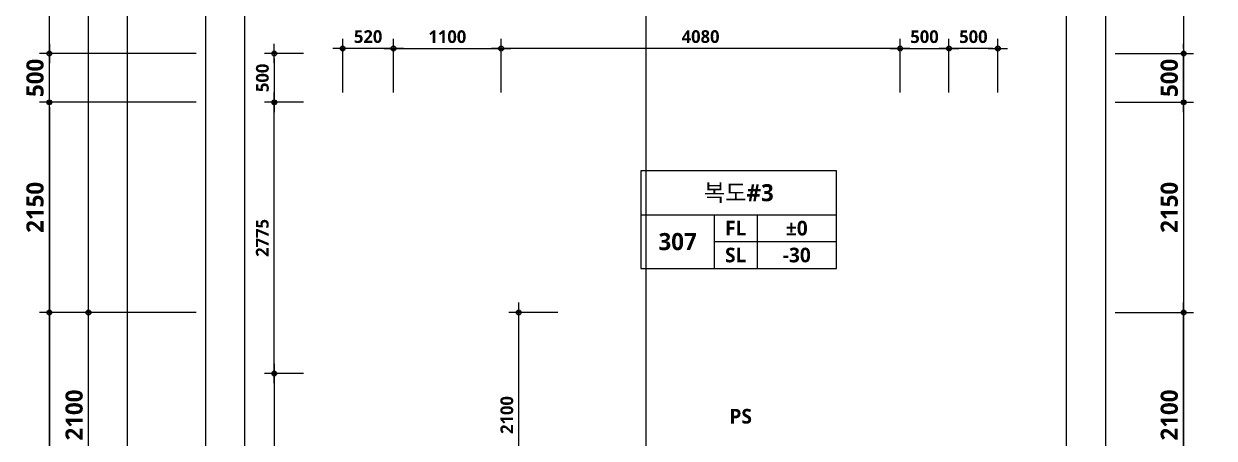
# Model space of a CAD drawing. Header units: millimetres. Extents: x -12482 to 126000, y 0 to 220200.
# Drawn here: x 24139 to 36313, y 107263 to 111504 of the extents above; entities that cross this region are included whole.
import ezdxf
from ezdxf.enums import TextEntityAlignment as Align

# ---------------------------------------------------------------- set-up
doc = ezdxf.new("R2010")
doc.units = ezdxf.units.MM
doc.header["$LTSCALE"] = 60
doc.linetypes.add('CEN', pattern=[62, 60, -1, 0, -1])
doc.layers.get('Defpoints').update_dxf_attribs({"color": 153})
for name, color, linetype in [('A-ANNO-DIM', 4, 'Continuous'), ('A-ANNO-GRA1', 7, 'Continuous'), ('A-ANNO-TEXT1', 7, 'Continuous'), ('A-ANNO-TEXT2', 3, 'Continuous'), ('A-ST-AXIS-DIM', 7, 'Continuous'), ('AA-MKXX', 3, 'Continuous')]:
    doc.layers.add(name, color=color, linetype=linetype)
doc.layers.add('G(그리드1)', color=185, linetype='Continuous', plot=False)
doc.layers.add('G(그리드2)', color=235, linetype='Continuous', plot=False)
doc.styles.add('2020음성 1차', font='NanumGothicBold.ttf')
doc.styles.add('SH_나눔', font='')
doc.styles.add('SH_진천_나눔', font='')
doc.styles.get('SH_나눔').set_extended_font_data('NanumGothic', bold=True)
doc.styles.get('SH_진천_나눔').set_extended_font_data('NanumGothic', bold=True)
doc.dimstyles.new('SHP 50', dxfattribs={"dimscale": 50, "dimtxt": 3.5, "dimasz": 1, "dimexe": 2, "dimexo": 2, "dimgap": 1, "dimtad": 1, "dimdec": 0, "dimzin": 0, "dimdsep": 46, "dimtxsty": 'SH_진천_나눔', "dimblk": 'DIMDOT', "dimcen": 0.09, "dimclrd": 256, "dimclre": 256, "dimclrt": 3, "dimadec": 0, "dimazin": 1, "dimtfac": 1, "dimtdec": 0, "dimtix": 1, "dimtmove": 2, "dimatfit": 0, "dimldrblk": 'DIMDOT', "dimfxl": 1, "dimtolj": 1, "dimtzin": 0, "dimlwd": -1, "dimlwe": -1, "dimarcsym": 0})
doc.dimstyles.new('SHP 50내부', dxfattribs={"dimscale": 50, "dimtxt": 2.6, "dimasz": 1, "dimexe": 2, "dimexo": 2, "dimgap": 1, "dimtad": 1, "dimdec": 0, "dimzin": 0, "dimdsep": 46, "dimtxsty": '2020음성 1차', "dimblk": 'DIMDOT', "dimcen": 0.09, "dimclrd": 256, "dimclre": 256, "dimclrt": 3, "dimadec": 0, "dimazin": 1, "dimtfac": 1, "dimtdec": 0, "dimtix": 1, "dimtmove": 2, "dimatfit": 0, "dimldrblk": 'DIMDOT', "dimfxl": 1, "dimtolj": 1, "dimtzin": 0, "dimlwd": -1, "dimlwe": -1, "dimarcsym": 0})

# ---------------------------------------------------------------- blocks, each defined once
blk = doc.blocks.new('DIMDOT')
at = {"color": 0}
blk.add_line((-2, 0), (2, 0), dxfattribs=at)
for radius in [0.5, 0.25]:
    blk.add_circle((0, 0), radius, dxfattribs=at)
blk = doc.blocks.new('*D17238')
at = {"layer": 'A-ST-AXIS-DIM'}
for p, q in [((25900, 108550), (24300, 108550)), ((24400, 108500), (24400, 100300)), ((25900, 100250), (24300, 100250))]:
    blk.add_line(p, q, dxfattribs=at)
at = {"layer": 'Defpoints', "color": 0}
for p in [(26000, 108550), (24400, 100250), (26000, 100250)]:
    blk.add_point(p, dxfattribs=at)
at = {"layer": 'A-ST-AXIS-DIM', "linetype": 'ByBlock', "xscale": 50, "yscale": 50, "zscale": 50}
for p, rotation in [((24400, 108550), 90), ((24400, 100250), 270)]:
    blk.add_blockref('DIMDOT', p, dxfattribs=dict(at, rotation=rotation))
at = {"layer": 'A-ST-AXIS-DIM', "color": 3, "insert": (24253, 104400), "char_height": 175, "attachment_point": 5, "rotation": 90, "style": 'SH_진천_나눔'}
blk.add_mtext('\\A1;8300', dxfattribs=at)
blk = doc.blocks.new('*D17240')
at = {"layer": 'A-ST-AXIS-DIM'}
for p, q in [((25900, 108550), (24700, 108550)), ((24800, 106500), (24800, 108500)), ((25900, 106450), (24700, 106450))]:
    blk.add_line(p, q, dxfattribs=at)
at = {"layer": 'Defpoints', "color": 0}
for p in [(24800, 108550), (26000, 108550), (26000, 106450)]:
    blk.add_point(p, dxfattribs=at)
at = {"layer": 'A-ST-AXIS-DIM', "linetype": 'ByBlock', "xscale": 50, "yscale": 50, "zscale": 50}
for p, rotation in [((24800, 108550), 90), ((24800, 106450), 270)]:
    blk.add_blockref('DIMDOT', p, dxfattribs=dict(at, rotation=rotation))
at = {"layer": 'A-ST-AXIS-DIM', "color": 3, "insert": (24654, 107500), "char_height": 175, "attachment_point": 5, "rotation": 90, "style": 'SH_진천_나눔'}
blk.add_mtext('\\A1;2100', dxfattribs=at)
blk = doc.blocks.new('*D17241')
at = {"layer": 'A-ST-AXIS-DIM'}
for p, q in [((24400, 111250), (24400, 111300)), ((25900, 111200), (24300, 111200)), ((24400, 110700), (24400, 111200)), ((25900, 110700), (24300, 110700)), ((24400, 110650), (24400, 110600))]:
    blk.add_line(p, q, dxfattribs=at)
at = {"layer": 'Defpoints', "color": 0}
for p in [(24400, 111200), (26000, 111200), (26000, 110700)]:
    blk.add_point(p, dxfattribs=at)
at = {"layer": 'A-ST-AXIS-DIM', "linetype": 'ByBlock', "xscale": 50, "yscale": 50, "zscale": 50}
for p, rotation in [((24400, 111200), 270), ((24400, 110700), 90)]:
    blk.add_blockref('DIMDOT', p, dxfattribs=dict(at, rotation=rotation))
at = {"layer": 'A-ST-AXIS-DIM', "color": 3, "insert": (24254, 110950), "char_height": 175, "attachment_point": 5, "rotation": 90, "style": 'SH_진천_나눔'}
blk.add_mtext('\\A1;500', dxfattribs=at)
blk = doc.blocks.new('*D18300')
at = {"layer": 'A-ANNO-DIM'}
for p, q in [((27920, 110800), (27920, 111350)), ((29020, 110800), (29020, 111350)), ((27970, 111250), (28970, 111250))]:
    blk.add_line(p, q, dxfattribs=at)
at = {"layer": 'Defpoints', "color": 0}
for p in [(29020, 111250), (27920, 110700), (29020, 110700)]:
    blk.add_point(p, dxfattribs=at)
at = {"layer": 'A-ANNO-DIM', "linetype": 'ByBlock', "xscale": 50, "yscale": 50, "zscale": 50, "rotation": 180}
blk.add_blockref('DIMDOT', (27920, 111250), dxfattribs=at)
at = {"layer": 'A-ANNO-DIM', "linetype": 'ByBlock', "xscale": 50, "yscale": 50, "zscale": 50}
blk.add_blockref('DIMDOT', (29020, 111250), dxfattribs=at)
at = {"layer": 'A-ANNO-DIM', "color": 3, "insert": (28470, 111371), "char_height": 130, "attachment_point": 5, "style": '2020음성 1차'}
blk.add_mtext('\\A1;1100', dxfattribs=at)
blk = doc.blocks.new('*D18301')
at = {"layer": 'A-ANNO-DIM'}
for p, q in [((27400, 110800), (27400, 111350)), ((27920, 110800), (27920, 111350)), ((27870, 111250), (27450, 111250))]:
    blk.add_line(p, q, dxfattribs=at)
at = {"layer": 'Defpoints', "color": 0}
for p in [(27400, 111250), (27400, 110700), (27920, 110700)]:
    blk.add_point(p, dxfattribs=at)
at = {"layer": 'A-ANNO-DIM', "linetype": 'ByBlock', "xscale": 50, "yscale": 50, "zscale": 50, "rotation": 180}
blk.add_blockref('DIMDOT', (27400, 111250), dxfattribs=at)
at = {"layer": 'A-ANNO-DIM', "linetype": 'ByBlock', "xscale": 50, "yscale": 50, "zscale": 50}
blk.add_blockref('DIMDOT', (27920, 111250), dxfattribs=at)
at = {"layer": 'A-ANNO-DIM', "color": 3, "insert": (27660, 111372), "char_height": 130, "attachment_point": 5, "style": '2020음성 1차'}
blk.add_mtext('\\A1;520', dxfattribs=at)
blk = doc.blocks.new('G$C9D92D8A7')
at = {"layer": 'A-ANNO-GRA1'}
for p, q in [((0, 11), (40, 11)), ((15, 11), (15, 0)), ((23.75, 11), (23.75, 0)), ((15, 5.5), (40, 5.5))]:
    blk.add_line(p, q, dxfattribs=at)
blk.add_lwpolyline([(0, 20), (0, 0), (40, 0), (40, 20)], close=True, dxfattribs=at)
at = {"style": '2020음성 1차'}
for tag, height, p in [('실명', 3.5, (20, 15.5)), ('마감레벨', 3, (31.875, 8.25)), ('실번호', 3.5, (7.5, 5.5)), ('구조레벨', 3, (31.875, 2.75))]:
    blk.add_attdef(tag, text='', height=height, dxfattribs=at).set_placement(p, align=Align.MIDDLE_CENTER)
at = {"layer": 'A-ANNO-TEXT1', "style": 'SH_나눔'}
for s, p in [('FL', (19.375, 8.25)), ('SL', (19.375, 2.75))]:
    blk.add_text(s, height=3, dxfattribs=at).set_placement(p, align=Align.MIDDLE)
blk = doc.blocks.new('*D18343')
at = {"layer": 'A-ST-AXIS-DIM'}
for p, q in [((25900, 110700), (24300, 110700)), ((24400, 110650), (24400, 108600)), ((25900, 108550), (24300, 108550))]:
    blk.add_line(p, q, dxfattribs=at)
at = {"layer": 'Defpoints', "color": 0}
for p in [(26000, 110700), (24400, 108550), (26000, 108550)]:
    blk.add_point(p, dxfattribs=at)
at = {"layer": 'A-ST-AXIS-DIM', "linetype": 'ByBlock', "xscale": 50, "yscale": 50, "zscale": 50}
for p, rotation in [((24400, 110700), 90), ((24400, 108550), 270)]:
    blk.add_blockref('DIMDOT', p, dxfattribs=dict(at, rotation=rotation))
at = {"layer": 'A-ST-AXIS-DIM', "color": 3, "insert": (24254, 109625), "char_height": 175, "attachment_point": 5, "rotation": 90, "style": 'SH_진천_나눔'}
blk.add_mtext('\\A1;2150', dxfattribs=at)
blk = doc.blocks.new('*D18345')
at = {"layer": 'A-ANNO-DIM'}
for p, q in [((27000, 107925), (26600, 107925)), ((26700, 107875), (26700, 105575)), ((27000, 105525), (26600, 105525))]:
    blk.add_line(p, q, dxfattribs=at)
at = {"layer": 'Defpoints', "color": 0}
for p in [(27100, 107925), (26700, 105525), (27100, 105525)]:
    blk.add_point(p, dxfattribs=at)
at = {"layer": 'A-ANNO-DIM', "linetype": 'ByBlock', "xscale": 50, "yscale": 50, "zscale": 50}
for p, rotation in [((26700, 107925), 90), ((26700, 105525), 270)]:
    blk.add_blockref('DIMDOT', p, dxfattribs=dict(at, rotation=rotation))
at = {"layer": 'A-ANNO-DIM', "color": 3, "insert": (26579, 106725), "char_height": 130, "attachment_point": 5, "rotation": 90, "style": '2020음성 1차'}
blk.add_mtext('\\A1;2400', dxfattribs=at)
blk = doc.blocks.new('*D18346')
at = {"layer": 'A-ANNO-DIM'}
for p, q in [((27000, 110700), (26600, 110700)), ((26700, 107975), (26700, 110650)), ((27000, 107925), (26600, 107925))]:
    blk.add_line(p, q, dxfattribs=at)
at = {"layer": 'Defpoints', "color": 0}
for p in [(26700, 110700), (27100, 110700), (27100, 107925)]:
    blk.add_point(p, dxfattribs=at)
at = {"layer": 'A-ANNO-DIM', "linetype": 'ByBlock', "xscale": 50, "yscale": 50, "zscale": 50}
for p, rotation in [((26700, 110700), 90), ((26700, 107925), 270)]:
    blk.add_blockref('DIMDOT', p, dxfattribs=dict(at, rotation=rotation))
at = {"layer": 'A-ANNO-DIM', "color": 3, "insert": (26578, 109312), "char_height": 130, "attachment_point": 5, "rotation": 90, "style": '2020음성 1차'}
blk.add_mtext('\\A1;2775', dxfattribs=at)
blk = doc.blocks.new('*D18388')
at = {"layer": 'A-ST-AXIS-DIM'}
for p, q in [((35300, 108550), (36100, 108550)), ((36000, 106500), (36000, 108500)), ((35300, 106450), (36100, 106450))]:
    blk.add_line(p, q, dxfattribs=at)
at = {"layer": 'Defpoints', "color": 0}
for p in [(35200, 108550), (36000, 108550), (35200, 106450)]:
    blk.add_point(p, dxfattribs=at)
at = {"layer": 'A-ST-AXIS-DIM', "linetype": 'ByBlock', "xscale": 50, "yscale": 50, "zscale": 50}
for p, rotation in [((36000, 108550), 90), ((36000, 106450), 270)]:
    blk.add_blockref('DIMDOT', p, dxfattribs=dict(at, rotation=rotation))
at = {"layer": 'A-ST-AXIS-DIM', "color": 3, "insert": (35854, 107500), "char_height": 175, "attachment_point": 5, "rotation": 90, "style": 'SH_진천_나눔'}
blk.add_mtext('\\A1;2100', dxfattribs=at)
blk = doc.blocks.new('*D18389')
at = {"layer": 'A-ST-AXIS-DIM'}
for p, q in [((35300, 110700), (36100, 110700)), ((36000, 110650), (36000, 108600)), ((35300, 108550), (36100, 108550))]:
    blk.add_line(p, q, dxfattribs=at)
at = {"layer": 'Defpoints', "color": 0}
for p in [(35200, 110700), (35200, 108550), (36000, 108550)]:
    blk.add_point(p, dxfattribs=at)
at = {"layer": 'A-ST-AXIS-DIM', "linetype": 'ByBlock', "xscale": 50, "yscale": 50, "zscale": 50}
for p, rotation in [((36000, 110700), 90), ((36000, 108550), 270)]:
    blk.add_blockref('DIMDOT', p, dxfattribs=dict(at, rotation=rotation))
at = {"layer": 'A-ST-AXIS-DIM', "color": 3, "insert": (35854, 109625), "char_height": 175, "attachment_point": 5, "rotation": 90, "style": 'SH_진천_나눔'}
blk.add_mtext('\\A1;2150', dxfattribs=at)
blk = doc.blocks.new('*D18390')
at = {"layer": 'A-ST-AXIS-DIM'}
for p, q in [((36000, 111250), (36000, 111300)), ((35300, 111200), (36100, 111200)), ((36000, 110700), (36000, 111200)), ((35300, 110700), (36100, 110700)), ((36000, 110650), (36000, 110600))]:
    blk.add_line(p, q, dxfattribs=at)
at = {"layer": 'Defpoints', "color": 0}
for p in [(35200, 111200), (36000, 111200), (35200, 110700)]:
    blk.add_point(p, dxfattribs=at)
at = {"layer": 'A-ST-AXIS-DIM', "linetype": 'ByBlock', "xscale": 50, "yscale": 50, "zscale": 50}
for p, rotation in [((36000, 111200), 270), ((36000, 110700), 90)]:
    blk.add_blockref('DIMDOT', p, dxfattribs=dict(at, rotation=rotation))
at = {"layer": 'A-ST-AXIS-DIM', "color": 3, "insert": (35854, 110950), "char_height": 175, "attachment_point": 5, "rotation": 90, "style": 'SH_진천_나눔'}
blk.add_mtext('\\A1;500', dxfattribs=at)
blk = doc.blocks.new('*U15104')
at = {"layer": 'AA-MKXX', "linetype": 'CEN', "ltscale": 300}
blk.add_line((900, 0), (48373, 0), dxfattribs=at)
blk = doc.blocks.new('*D20832')
at = {"layer": 'A-ANNO-DIM'}
for p, q in [((29020, 110800), (29020, 111350)), ((33100, 110800), (33100, 111350)), ((33050, 111250), (29070, 111250))]:
    blk.add_line(p, q, dxfattribs=at)
at = {"layer": 'Defpoints', "color": 0}
for p in [(29020, 111250), (29020, 110700), (33100, 110700)]:
    blk.add_point(p, dxfattribs=at)
at = {"layer": 'A-ANNO-DIM', "linetype": 'ByBlock', "xscale": 50, "yscale": 50, "zscale": 50, "rotation": 180}
blk.add_blockref('DIMDOT', (29020, 111250), dxfattribs=at)
at = {"layer": 'A-ANNO-DIM', "linetype": 'ByBlock', "xscale": 50, "yscale": 50, "zscale": 50}
blk.add_blockref('DIMDOT', (33100, 111250), dxfattribs=at)
at = {"layer": 'A-ANNO-DIM', "color": 3, "insert": (31060, 111372), "char_height": 130, "attachment_point": 5, "style": '2020음성 1차'}
blk.add_mtext('\\A1;4080', dxfattribs=at)
blk = doc.blocks.new('*D20833')
at = {"layer": 'A-ANNO-DIM'}
for p, q in [((33100, 110800), (33100, 111350)), ((33600, 110800), (33600, 111350)), ((33150, 111250), (33550, 111250))]:
    blk.add_line(p, q, dxfattribs=at)
at = {"layer": 'Defpoints', "color": 0}
for p in [(33600, 111250), (33100, 110700), (33600, 110700)]:
    blk.add_point(p, dxfattribs=at)
at = {"layer": 'A-ANNO-DIM', "linetype": 'ByBlock', "xscale": 50, "yscale": 50, "zscale": 50, "rotation": 180}
blk.add_blockref('DIMDOT', (33100, 111250), dxfattribs=at)
at = {"layer": 'A-ANNO-DIM', "linetype": 'ByBlock', "xscale": 50, "yscale": 50, "zscale": 50}
blk.add_blockref('DIMDOT', (33600, 111250), dxfattribs=at)
at = {"layer": 'A-ANNO-DIM', "color": 3, "insert": (33350, 111371), "char_height": 130, "attachment_point": 5, "style": '2020음성 1차'}
blk.add_mtext('\\A1;500', dxfattribs=at)
blk = doc.blocks.new('*D20834')
at = {"layer": 'A-ANNO-DIM'}
for p, q in [((33600, 110800), (33600, 111350)), ((34100, 110800), (34100, 111350)), ((34050, 111250), (33650, 111250))]:
    blk.add_line(p, q, dxfattribs=at)
at = {"layer": 'Defpoints', "color": 0}
for p in [(33600, 111250), (33600, 110700), (34100, 110700)]:
    blk.add_point(p, dxfattribs=at)
at = {"layer": 'A-ANNO-DIM', "linetype": 'ByBlock', "xscale": 50, "yscale": 50, "zscale": 50, "rotation": 180}
blk.add_blockref('DIMDOT', (33600, 111250), dxfattribs=at)
at = {"layer": 'A-ANNO-DIM', "linetype": 'ByBlock', "xscale": 50, "yscale": 50, "zscale": 50}
blk.add_blockref('DIMDOT', (34100, 111250), dxfattribs=at)
at = {"layer": 'A-ANNO-DIM', "color": 3, "insert": (33850, 111371), "char_height": 130, "attachment_point": 5, "style": '2020음성 1차'}
blk.add_mtext('\\A1;500', dxfattribs=at)
blk = doc.blocks.new('*D20839')
at = {"layer": 'A-ANNO-DIM'}
for p, q in [((29600, 108550), (29100, 108550)), ((29200, 106500), (29200, 108500)), ((29600, 106450), (29100, 106450))]:
    blk.add_line(p, q, dxfattribs=at)
at = {"layer": 'Defpoints', "color": 0}
for p in [(29200, 108550), (29700, 108550), (29700, 106450)]:
    blk.add_point(p, dxfattribs=at)
at = {"layer": 'A-ANNO-DIM', "linetype": 'ByBlock', "xscale": 50, "yscale": 50, "zscale": 50}
for p, rotation in [((29200, 108550), 90), ((29200, 106450), 270)]:
    blk.add_blockref('DIMDOT', p, dxfattribs=dict(at, rotation=rotation))
at = {"layer": 'A-ANNO-DIM', "color": 3, "insert": (29079, 107500), "char_height": 130, "attachment_point": 5, "rotation": 90, "style": '2020음성 1차'}
blk.add_mtext('\\A1;2100', dxfattribs=at)
blk = doc.blocks.new('*D20840')
at = {"layer": 'A-ANNO-DIM'}
for p, q in [((27000, 111200), (26600, 111200)), ((26700, 111150), (26700, 110750)), ((27000, 110700), (26600, 110700))]:
    blk.add_line(p, q, dxfattribs=at)
at = {"layer": 'Defpoints', "color": 0}
for p in [(27100, 111200), (26700, 110700), (27100, 110700)]:
    blk.add_point(p, dxfattribs=at)
at = {"layer": 'A-ANNO-DIM', "linetype": 'ByBlock', "xscale": 50, "yscale": 50, "zscale": 50}
for p, rotation in [((26700, 111200), 90), ((26700, 110700), 270)]:
    blk.add_blockref('DIMDOT', p, dxfattribs=dict(at, rotation=rotation))
at = {"layer": 'A-ANNO-DIM', "color": 3, "insert": (26579, 110950), "char_height": 130, "attachment_point": 5, "rotation": 90, "style": '2020음성 1차'}
blk.add_mtext('\\A1;500', dxfattribs=at)

msp = doc.modelspace()

# ---------------------------------------------------------------- linework, layer by layer
at = {"layer": 'A-ST-AXIS-DIM'}
for p, q in [((24400, 111250), (24400, 113400)), ((25300, 111200), (24300, 111200))]:
    msp.add_line(p, q, dxfattribs=at)
at = {"layer": 'G(그리드1)'}
for points in [[(36800, 94500), (24400, 94500), (24400, 114600), (36800, 114600)], [(36400, 94900), (24800, 94900), (24800, 114200), (36400, 114200)], [(36000, 95300), (25200, 95300), (25200, 113800), (36000, 113800)], [(35200, 96500), (26000, 96500), (26000, 112600), (35200, 112600)]]:
    msp.add_lwpolyline(points, close=True, dxfattribs=at)
at = {"layer": 'G(그리드2)'}
msp.add_lwpolyline([(34800, 96900), (26400, 96900), (26400, 112200), (34800, 112200)], close=True, dxfattribs=at)

# ---------------------------------------------------------------- block references
at = {"xscale": 0.3333333333333333, "yscale": 0.3333333333333333, "zscale": 0.3333333333333333, "rotation": 270.0000000000003}
msp.add_blockref('*U15104', (30500, 113024.3), dxfattribs=at)
at = {"layer": 'A-ANNO-TEXT1'}
ref = msp.add_blockref('G$C9D92D8A7', (30450, 109000), dxfattribs=dict(at, xscale=50, yscale=50, zscale=50))
ref.add_attrib('실명', '복도#3', dxfattribs={"layer": 'A-ANNO-TEXT2', "height": 175, "style": '2020음성 1차'}).set_placement((31450, 109775, 171666.7), align=Align.MIDDLE_CENTER)
ref.add_attrib('실번호', '307', dxfattribs={"layer": 'A-ANNO-TEXT2', "height": 175, "style": '2020음성 1차'}).set_placement((30825, 109275, 171666.7), align=Align.MIDDLE_CENTER)
ref.add_attrib('마감레벨', '%%p0', dxfattribs={"height": 150, "style": '2020음성 1차'}).set_placement((32043.8, 109412.5, 171666.7), align=Align.MIDDLE_CENTER)
ref.add_attrib('구조레벨', '-30', dxfattribs={"height": 150, "style": '2020음성 1차'}).set_placement((32043.8, 109137.5, 171666.7), align=Align.MIDDLE_CENTER)
at = {"layer": 'A-ST-AXIS-DIM', "xscale": 50, "yscale": 50, "zscale": 50, "rotation": 270}
msp.add_blockref('DIMDOT', (24400, 111200), dxfattribs=at)

# ---------------------------------------------------------------- texts
at = {"layer": 'A-ANNO-TEXT1', "style": 'SH_진천_나눔'}
msp.add_text('PS', height=150, dxfattribs=at).set_placement((31469.9, 107487.7), align=Align.MIDDLE_CENTER)

# ---------------------------------------------------------------- dimensions: what is measured, and where the dimension line sits
at = {"layer": 'A-ANNO-DIM'}
for base, p1, p2, angle, picture, middle in [((27400, 111250), (27920, 110700), (27400, 110700), 0, '*D18301', (27660, 111371.6)), ((29020, 111250), (27920, 110700), (29020, 110700), 180, '*D18300', (28470, 111371.3)), ((29020, 111250), (33100, 110700), (29020, 110700), 0, '*D20832', (31060, 111371.7)), ((33600, 111250), (33100, 110700), (33600, 110700), 180, '*D20833', (33350, 111371.5)), ((33600, 111250), (34100, 110700), (33600, 110700), 0, '*D20834', (33850, 111371.5)), ((26700, 110700), (27100, 111200), (27100, 110700), 90, '*D20840', (26578.5, 110950)), ((26700, 110700), (27100, 107925), (27100, 110700), 270, '*D18346', (26578.4, 109312.5)), ((29200, 108550), (29700, 106450), (29700, 108550), 90, '*D20839', (29078.5, 107500)), ((26700, 105525), (27100, 107925), (27100, 105525), 90, '*D18345', (26578.5, 106725))]:
    dim = msp.add_linear_dim(base=base, p1=p1, p2=p2, angle=angle, dimstyle='SHP 50내부', override={"dimtxsty": '2020음성 1차', "dimldrblk": 'DIMDOT'}, dxfattribs=at)
    dim.commit()
    dim.dimension.update_dxf_attribs({"geometry": picture, "text_midpoint": middle})
at = {"layer": 'A-ST-AXIS-DIM'}
for base, p1, p2, angle, picture, middle in [((24400, 111200), (26000, 110700), (26000, 111200), 90, '*D17241', (24253.8, 110950)), ((24400, 108550), (26000, 110700), (26000, 108550), 270, '*D18343', (24253.6, 109625)), ((24400, 100250), (26000, 108550), (26000, 100250), 270, '*D17238', (24253.4, 104400)), ((24800, 108550), (26000, 106450), (26000, 108550), 90, '*D17240', (24653.8, 107500))]:
    dim = msp.add_linear_dim(base=base, p1=p1, p2=p2, angle=angle, dimstyle='SHP 50', dxfattribs=at)
    dim.commit()
    dim.dimension.update_dxf_attribs({"geometry": picture, "text_midpoint": middle})
for base, p1, p2, angle, picture, middle in [((36000, 111200), (35200, 110700), (35200, 111200), 270, '*D18390', (35853.8, 110950)), ((36000, 108550), (35200, 110700), (35200, 108550), 90, '*D18389', (35853.6, 109625)), ((36000, 108550), (35200, 106450), (35200, 108550), 270, '*D18388', (35853.8, 107500))]:
    dim = msp.add_linear_dim(base=base, p1=p1, p2=p2, angle=angle, dimstyle='SHP 50', override={"dimtxsty": 'SH_진천_나눔', "dimldrblk": 'DIMDOT'}, dxfattribs=at)
    dim.commit()
    dim.dimension.update_dxf_attribs({"geometry": picture, "text_midpoint": middle})

doc.saveas('drawing.dxf')
